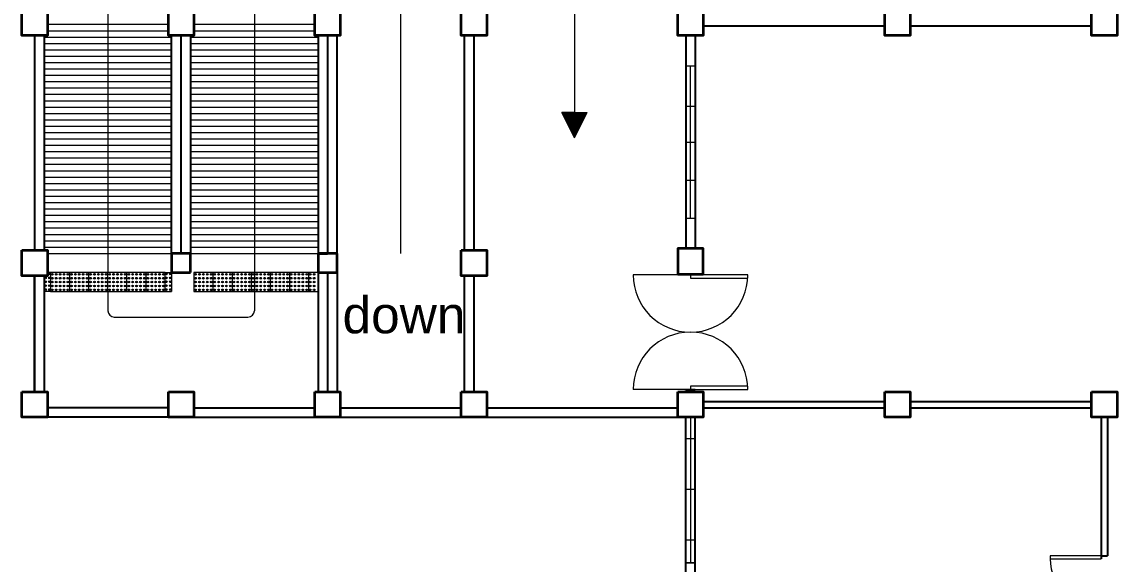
# Model space of a CAD drawing. Header units: millimetres. Extents: x -116 to 421, y 1 to 342.
# Drawn here: x -98.38 to -81.18, y 250.85 to 259.37 of the extents above; entities that cross this region are included whole.
import ezdxf

# ---------------------------------------------------------------- set-up
doc = ezdxf.new("R2010")
doc.units = ezdxf.units.MM
doc.header["$MEASUREMENT"] = 0
doc.styles.add('SWISSLT175', font='swissl.ttf', dxfattribs={"height": 0.175})

msp = doc.modelspace()

# ---------------------------------------------------------------- linework, layer by layer
at = {"color": 8, "lineweight": 9}
for p, q in [((-97.028, 268.634), (-97.028, 255.434)), ((-92.428, 255.734), (-92.428, 268.634)), ((-94.728, 265.819), (-94.728, 254.834)), ((-89.699, 265.266), (-89.699, 257.948)), ((-97.978, 259.334), (-96.078, 259.334)), ((-97.978, 259.234), (-96.078, 259.234)), ((-95.678, 259.334), (-93.778, 259.334)), ((-95.678, 259.234), (-93.778, 259.234)), ((-98.028, 259.134), (-96.028, 259.134)), ((-98.028, 259.034), (-96.028, 259.034)), ((-95.728, 259.134), (-93.728, 259.134)), ((-95.728, 259.034), (-93.728, 259.034)), ((-98.028, 258.934), (-96.028, 258.934)), ((-95.728, 258.934), (-93.728, 258.934)), ((-98.028, 258.834), (-96.028, 258.834)), ((-98.028, 258.734), (-96.028, 258.734)), ((-95.728, 258.834), (-93.728, 258.834)), ((-95.728, 258.734), (-93.728, 258.734)), ((-98.028, 258.634), (-96.028, 258.634)), ((-98.028, 258.534), (-96.028, 258.534)), ((-95.728, 258.634), (-93.728, 258.634)), ((-95.728, 258.534), (-93.728, 258.534)), ((-87.953, 258.684), (-87.803, 258.684)), ((-87.953, 257.484), (-87.953, 258.684)), ((-87.878, 256.284), (-87.878, 258.684)), ((-87.803, 258.684), (-87.803, 256.284)), ((-98.028, 258.434), (-96.028, 258.434)), ((-95.728, 258.434), (-93.728, 258.434)), ((-98.028, 258.334), (-96.028, 258.334)), ((-98.028, 258.234), (-96.028, 258.234)), ((-95.728, 258.334), (-93.728, 258.334)), ((-95.728, 258.234), (-93.728, 258.234)), ((-98.028, 258.134), (-96.028, 258.134)), ((-98.028, 258.034), (-96.028, 258.034)), ((-95.728, 258.134), (-93.728, 258.134)), ((-95.728, 258.034), (-93.728, 258.034)), ((-87.953, 258.047), (-87.803, 258.047)), ((-98.028, 257.934), (-96.028, 257.934)), ((-98.028, 257.834), (-96.028, 257.834)), ((-95.728, 257.934), (-93.728, 257.934)), ((-95.728, 257.834), (-93.728, 257.834)), ((-89.699, 257.948), (-89.899, 257.948)), ((-89.699, 257.548), (-89.899, 257.948)), ((-89.699, 257.938), (-89.894, 257.938)), ((-89.699, 257.928), (-89.889, 257.928)), ((-89.699, 257.918), (-89.884, 257.918)), ((-89.699, 257.908), (-89.879, 257.908)), ((-89.699, 257.898), (-89.874, 257.898)), ((-89.699, 257.888), (-89.869, 257.888)), ((-89.699, 257.878), (-89.864, 257.878)), ((-89.699, 257.868), (-89.859, 257.868)), ((-89.699, 257.858), (-89.854, 257.858)), ((-89.699, 257.858), (-89.854, 257.858)), ((-89.699, 257.848), (-89.849, 257.848)), ((-89.699, 257.838), (-89.844, 257.838)), ((-89.699, 257.828), (-89.839, 257.828)), ((-89.699, 257.948), (-89.499, 257.948)), ((-89.699, 257.548), (-89.499, 257.948)), ((-89.699, 257.938), (-89.504, 257.938)), ((-89.699, 257.928), (-89.509, 257.928)), ((-89.514, 257.918), (-89.699, 257.918)), ((-89.519, 257.908), (-89.699, 257.908)), ((-89.524, 257.898), (-89.699, 257.898)), ((-89.529, 257.888), (-89.699, 257.888)), ((-89.534, 257.878), (-89.699, 257.878)), ((-89.539, 257.868), (-89.699, 257.868)), ((-89.544, 257.858), (-89.699, 257.858)), ((-89.544, 257.858), (-89.699, 257.858)), ((-89.549, 257.848), (-89.699, 257.848)), ((-89.554, 257.838), (-89.699, 257.838)), ((-89.559, 257.828), (-89.699, 257.828)), ((-98.028, 257.734), (-96.028, 257.734)), ((-95.728, 257.734), (-93.728, 257.734)), ((-89.699, 257.818), (-89.834, 257.818)), ((-89.699, 257.808), (-89.829, 257.808)), ((-89.699, 257.798), (-89.824, 257.798)), ((-89.699, 257.788), (-89.819, 257.788)), ((-89.699, 257.778), (-89.814, 257.778)), ((-89.699, 257.768), (-89.809, 257.768)), ((-89.699, 257.758), (-89.804, 257.758)), ((-89.699, 257.748), (-89.799, 257.748)), ((-89.699, 257.738), (-89.794, 257.738)), ((-89.699, 257.728), (-89.789, 257.728)), ((-89.699, 257.718), (-89.784, 257.718)), ((-89.699, 257.708), (-89.779, 257.708)), ((-89.699, 257.698), (-89.774, 257.698)), ((-89.699, 257.688), (-89.769, 257.688)), ((-89.699, 257.678), (-89.764, 257.678)), ((-89.699, 257.668), (-89.759, 257.668)), ((-89.699, 257.658), (-89.754, 257.658)), ((-89.564, 257.818), (-89.699, 257.818)), ((-89.569, 257.808), (-89.699, 257.808)), ((-89.574, 257.798), (-89.699, 257.798)), ((-89.579, 257.788), (-89.699, 257.788)), ((-89.584, 257.778), (-89.699, 257.778)), ((-89.589, 257.768), (-89.699, 257.768)), ((-89.594, 257.758), (-89.699, 257.758)), ((-89.599, 257.748), (-89.699, 257.748)), ((-89.604, 257.738), (-89.699, 257.738)), ((-89.609, 257.728), (-89.699, 257.728)), ((-89.614, 257.718), (-89.699, 257.718)), ((-89.619, 257.708), (-89.699, 257.708)), ((-89.624, 257.698), (-89.699, 257.698)), ((-89.629, 257.688), (-89.699, 257.688)), ((-89.634, 257.678), (-89.699, 257.678)), ((-89.639, 257.668), (-89.699, 257.668)), ((-89.644, 257.658), (-89.699, 257.658)), ((-98.028, 257.634), (-96.028, 257.634)), ((-98.028, 257.534), (-96.028, 257.534)), ((-95.728, 257.634), (-93.728, 257.634)), ((-95.728, 257.534), (-93.728, 257.534)), ((-89.699, 257.648), (-89.749, 257.648)), ((-89.699, 257.638), (-89.744, 257.638)), ((-89.699, 257.628), (-89.739, 257.628)), ((-89.699, 257.618), (-89.734, 257.618)), ((-89.699, 257.608), (-89.729, 257.608)), ((-89.699, 257.598), (-89.724, 257.598)), ((-89.699, 257.588), (-89.719, 257.588)), ((-89.699, 257.578), (-89.714, 257.578)), ((-89.699, 257.568), (-89.709, 257.568)), ((-89.699, 257.558), (-89.704, 257.558)), ((-89.649, 257.648), (-89.699, 257.648)), ((-89.654, 257.638), (-89.699, 257.638)), ((-89.659, 257.628), (-89.699, 257.628)), ((-89.664, 257.618), (-89.699, 257.618)), ((-89.669, 257.608), (-89.699, 257.608)), ((-89.674, 257.598), (-89.699, 257.598)), ((-89.679, 257.588), (-89.699, 257.588)), ((-89.684, 257.578), (-89.699, 257.578)), ((-89.689, 257.568), (-89.699, 257.568)), ((-89.694, 257.558), (-89.699, 257.558)), ((-87.953, 257.484), (-87.953, 256.284)), ((-87.953, 257.484), (-87.803, 257.484)), ((-98.028, 257.434), (-96.028, 257.434)), ((-98.028, 257.334), (-96.028, 257.334)), ((-95.728, 257.434), (-93.728, 257.434)), ((-95.728, 257.334), (-93.728, 257.334)), ((-98.028, 257.234), (-96.028, 257.234)), ((-95.728, 257.234), (-93.728, 257.234)), ((-98.028, 257.134), (-96.028, 257.134)), ((-98.028, 257.034), (-96.028, 257.034)), ((-95.728, 257.134), (-93.728, 257.134)), ((-95.728, 257.034), (-93.728, 257.034)), ((-98.028, 256.934), (-96.028, 256.934)), ((-98.028, 256.834), (-96.028, 256.834)), ((-95.728, 256.934), (-93.728, 256.934)), ((-95.728, 256.834), (-93.728, 256.834)), ((-87.953, 256.884), (-87.803, 256.884)), ((-98.028, 256.734), (-96.028, 256.734)), ((-98.028, 256.634), (-96.028, 256.634)), ((-95.728, 256.734), (-93.728, 256.734)), ((-95.728, 256.634), (-93.728, 256.634)), ((-98.028, 256.534), (-96.028, 256.534)), ((-95.728, 256.534), (-93.728, 256.534)), ((-98.028, 256.434), (-96.028, 256.434)), ((-98.028, 256.334), (-96.028, 256.334)), ((-95.728, 256.434), (-93.728, 256.434)), ((-95.728, 256.334), (-93.728, 256.334)), ((-87.803, 256.284), (-87.953, 256.284)), ((-98.028, 256.234), (-96.028, 256.234)), ((-98.028, 256.134), (-96.028, 256.134)), ((-95.728, 256.234), (-93.728, 256.234)), ((-95.728, 256.134), (-93.728, 256.134)), ((-98.028, 256.034), (-96.028, 256.034)), ((-95.728, 256.034), (-93.728, 256.034)), ((-98.028, 255.934), (-96.028, 255.934)), ((-98.028, 255.834), (-96.028, 255.834)), ((-95.728, 255.934), (-93.728, 255.934)), ((-95.728, 255.834), (-93.728, 255.834)), ((-97.978, 255.734), (-96.028, 255.734)), ((-95.728, 255.734), (-93.728, 255.734)), ((-97.928, 255.434), (-97.978, 255.434)), ((-97.628, 255.434), (-97.928, 255.434)), ((-97.928, 255.434), (-97.928, 255.134)), ((-97.628, 255.134), (-97.628, 255.434)), ((-97.328, 255.434), (-97.628, 255.434)), ((-97.328, 255.134), (-97.328, 255.434)), ((-97.028, 255.434), (-97.328, 255.434)), ((-97.028, 255.134), (-97.028, 255.434)), ((-96.728, 255.434), (-97.028, 255.434)), ((-96.728, 255.134), (-96.728, 255.434)), ((-96.428, 255.434), (-96.728, 255.434)), ((-96.428, 255.134), (-96.428, 255.434)), ((-96.128, 255.434), (-96.428, 255.434)), ((-96.128, 255.134), (-96.128, 255.434)), ((-96.128, 255.434), (-96.028, 255.434)), ((-96.028, 255.434), (-96.028, 255.134)), ((-95.378, 255.434), (-95.678, 255.434)), ((-95.678, 255.434), (-95.678, 255.134)), ((-95.078, 255.434), (-95.378, 255.434)), ((-95.378, 255.434), (-95.378, 255.134)), ((-94.778, 255.434), (-95.078, 255.434)), ((-95.078, 255.434), (-95.078, 255.134)), ((-94.478, 255.434), (-94.778, 255.434)), ((-94.778, 255.434), (-94.778, 255.134)), ((-94.178, 255.434), (-94.478, 255.434)), ((-94.478, 255.434), (-94.478, 255.134)), ((-93.878, 255.434), (-94.178, 255.434)), ((-94.178, 255.434), (-94.178, 255.134)), ((-93.578, 255.434), (-93.878, 255.434)), ((-93.878, 255.434), (-93.878, 255.134)), ((-97.928, 255.134), (-98.028, 255.134)), ((-97.928, 255.134), (-97.628, 255.134)), ((-97.628, 255.134), (-97.328, 255.134)), ((-97.328, 255.134), (-97.028, 255.134)), ((-97.028, 255.134), (-96.728, 255.134)), ((-97.028, 255.134), (-97.028, 254.834)), ((-96.728, 255.134), (-96.428, 255.134)), ((-96.428, 255.134), (-96.128, 255.134)), ((-96.128, 255.134), (-96.028, 255.134)), ((-95.678, 255.134), (-95.378, 255.134)), ((-95.378, 255.134), (-95.078, 255.134)), ((-95.078, 255.134), (-94.778, 255.134)), ((-94.778, 255.134), (-94.478, 255.134)), ((-94.478, 255.134), (-94.178, 255.134)), ((-94.178, 255.134), (-93.878, 255.134)), ((-93.878, 255.134), (-93.728, 255.134)), ((-96.928, 254.734), (-94.828, 254.734)), ((-87.953, 250.872), (-87.953, 253.159)), ((-87.878, 253.159), (-87.878, 250.872)), ((-87.953, 252.028), (-87.953, 252.828)), ((-87.953, 252.828), (-87.803, 252.828)), ((-87.803, 252.828), (-87.803, 251.228)), ((-87.953, 252.028), (-87.803, 252.028)), ((-87.803, 251.228), (-87.953, 251.228)), ((-87.953, 250.872), (-87.803, 250.872))]:
    msp.add_line(p, q, dxfattribs=at)
at = {"color": 8, "lineweight": 25}
for p, q in [((-87.678, 259.309), (-84.828, 259.309)), ((-84.428, 259.309), (-81.578, 259.309)), ((-98.178, 259.159), (-98.178, 255.784)), ((-98.028, 259.159), (-98.028, 255.784)), ((-96.028, 255.734), (-96.028, 259.159)), ((-95.878, 255.734), (-95.878, 259.159)), ((-95.728, 259.159), (-95.728, 255.734)), ((-93.728, 259.159), (-93.728, 255.734)), ((-93.578, 259.159), (-93.578, 255.734)), ((-93.428, 255.734), (-93.428, 259.159)), ((-91.428, 255.784), (-91.428, 259.159)), ((-91.278, 255.784), (-91.278, 259.159)), ((-87.953, 259.159), (-87.953, 255.809)), ((-87.803, 259.159), (-87.803, 255.809)), ((-93.728, 255.734), (-93.728, 253.559)), ((-93.428, 255.734), (-93.428, 253.559)), ((-93.578, 255.434), (-93.578, 253.559)), ((-98.178, 253.559), (-98.178, 255.384)), ((-98.178, 255.384), (-98.178, 253.559)), ((-98.028, 255.384), (-98.028, 253.559)), ((-91.428, 253.559), (-91.428, 255.384)), ((-91.278, 253.559), (-91.278, 255.384)), ((-87.953, 255.409), (-87.953, 255.397)), ((-87.803, 255.397), (-87.953, 255.397)), ((-87.803, 255.409), (-87.803, 255.397)), ((-87.953, 253.597), (-87.803, 253.597)), ((-87.953, 253.584), (-87.953, 253.597)), ((-87.803, 253.584), (-87.803, 253.597)), ((-87.678, 253.409), (-84.828, 253.409)), ((-84.428, 253.409), (-81.578, 253.409)), ((-96.078, 253.309), (-97.978, 253.309)), ((-95.678, 253.309), (-93.778, 253.309)), ((-93.378, 253.309), (-91.478, 253.309)), ((-91.078, 253.309), (-88.078, 253.309)), ((-87.678, 253.309), (-84.828, 253.309)), ((-84.428, 253.309), (-81.578, 253.309)), ((-96.078, 253.159), (-97.978, 253.159)), ((-95.678, 253.159), (-91.478, 253.159)), ((-91.078, 253.159), (-88.078, 253.159)), ((-87.953, 247.559), (-87.953, 253.159)), ((-87.803, 247.559), (-87.803, 253.159)), ((-81.428, 253.159), (-81.428, 250.934)), ((-81.328, 253.159), (-81.328, 250.984)), ((-81.428, 250.984), (-81.328, 250.984))]:
    msp.add_line(p, q, dxfattribs=at)
at = {"color": 8, "lineweight": 35}
for p, q in [((-96.028, 255.734), (-96.028, 255.434)), ((-95.728, 255.734), (-96.028, 255.734)), ((-96.028, 255.734), (-96.028, 255.434)), ((-95.728, 255.434), (-95.728, 255.734)), ((-95.728, 255.434), (-95.728, 255.734)), ((-93.728, 255.734), (-93.578, 255.734)), ((-93.728, 255.734), (-93.728, 255.434)), ((-93.428, 255.734), (-93.728, 255.734)), ((-93.728, 255.734), (-93.728, 255.434)), ((-93.428, 255.434), (-93.428, 255.734)), ((-93.428, 255.434), (-93.428, 255.734)), ((-96.028, 255.434), (-95.728, 255.434)), ((-93.728, 255.434), (-93.428, 255.434)), ((-93.728, 255.434), (-93.428, 255.434))]:
    msp.add_line(p, q, dxfattribs=at)
at = {"color": 8, "lineweight": 13}
for p, q in [((-87.878, 255.397), (-88.778, 255.397)), ((-86.978, 255.397), (-87.878, 255.397)), ((-87.878, 255.397), (-87.878, 255.347)), ((-87.878, 255.347), (-86.978, 255.347)), ((-86.978, 255.347), (-86.978, 255.397)), ((-87.878, 253.597), (-88.778, 253.597)), ((-86.978, 253.647), (-87.878, 253.647)), ((-87.878, 253.647), (-87.878, 253.597)), ((-87.878, 253.597), (-86.978, 253.597)), ((-86.978, 253.597), (-86.978, 253.647))]:
    msp.add_line(p, q, dxfattribs=at)
at = {"color": 8, "lineweight": 35}
for points in [[(-98.378, 259.559), (-97.978, 259.559), (-97.978, 259.159), (-98.378, 259.159)], [(-96.078, 259.559), (-95.678, 259.559), (-95.678, 259.159), (-96.078, 259.159)], [(-93.778, 259.559), (-93.378, 259.559), (-93.378, 259.159), (-93.778, 259.159)], [(-91.478, 259.559), (-91.078, 259.559), (-91.078, 259.159), (-91.478, 259.159)], [(-88.078, 259.559), (-87.678, 259.559), (-87.678, 259.159), (-88.078, 259.159)], [(-84.828, 259.559), (-84.428, 259.559), (-84.428, 259.159), (-84.828, 259.159)], [(-81.578, 259.559), (-81.178, 259.559), (-81.178, 259.159), (-81.578, 259.159)], [(-98.378, 255.784), (-97.978, 255.784), (-97.978, 255.384), (-98.378, 255.384)], [(-91.478, 255.784), (-91.078, 255.784), (-91.078, 255.384), (-91.478, 255.384)], [(-88.078, 255.409), (-87.678, 255.409), (-87.678, 255.809), (-88.078, 255.809)], [(-98.378, 253.559), (-97.978, 253.559), (-97.978, 253.159), (-98.378, 253.159)], [(-96.078, 253.559), (-95.678, 253.559), (-95.678, 253.159), (-96.078, 253.159)], [(-93.778, 253.559), (-93.378, 253.559), (-93.378, 253.159), (-93.778, 253.159)], [(-91.478, 253.559), (-91.078, 253.559), (-91.078, 253.159), (-91.478, 253.159)], [(-88.078, 253.559), (-87.678, 253.559), (-87.678, 253.159), (-88.078, 253.159)], [(-84.828, 253.559), (-84.428, 253.559), (-84.428, 253.159), (-84.828, 253.159)], [(-81.578, 253.559), (-81.178, 253.559), (-81.178, 253.159), (-81.578, 253.159)]]:
    msp.add_lwpolyline(points, close=True, dxfattribs=at)
at = {"color": 8, "lineweight": 9}
for points in [[(-87.953, 256.284), (-87.953, 258.684), (-87.803, 258.684), (-87.803, 256.284)], [(-87.953, 258.684), (-87.803, 258.684), (-87.803, 256.284), (-87.953, 256.284)], [(-87.953, 253.159), (-87.803, 253.159), (-87.803, 250.872), (-87.953, 250.872)]]:
    msp.add_lwpolyline(points, close=True, dxfattribs=at)
at = {"color": 8, "lineweight": 13, "ltscale": 0.03}
msp.add_lwpolyline([(-81.428, 250.934), (-81.428, 250.984), (-82.228, 250.984), (-82.228, 250.934)], close=True, dxfattribs=at)
at = {"color": 8, "lineweight": 9}
for centre, radius in [((-97.948, 255.411), 0.013), ((-97.948, 255.411), 0.009), ((-96.109, 255.411), 0.013), ((-96.109, 255.411), 0.009), ((-96.048, 255.411), 0.013), ((-96.048, 255.411), 0.009), ((-98.009, 255.35), 0.013), ((-98.009, 255.289), 0.013), ((-98.009, 255.35), 0.009), ((-98.009, 255.289), 0.009), ((-97.948, 255.35), 0.013), ((-97.948, 255.289), 0.013), ((-97.948, 255.35), 0.009), ((-97.948, 255.289), 0.009), ((-97.9, 255.406), 0.013), ((-97.9, 255.345), 0.013), ((-97.9, 255.284), 0.013), ((-97.9, 255.406), 0.009), ((-97.9, 255.345), 0.009), ((-97.9, 255.284), 0.009), ((-97.839, 255.406), 0.013), ((-97.839, 255.345), 0.013), ((-97.839, 255.284), 0.013), ((-97.839, 255.406), 0.009), ((-97.839, 255.345), 0.009), ((-97.839, 255.284), 0.009), ((-97.778, 255.406), 0.013), ((-97.778, 255.345), 0.013), ((-97.778, 255.284), 0.013), ((-97.778, 255.406), 0.009), ((-97.778, 255.345), 0.009), ((-97.778, 255.284), 0.009), ((-97.717, 255.406), 0.013), ((-97.717, 255.345), 0.013), ((-97.717, 255.284), 0.013), ((-97.717, 255.406), 0.009), ((-97.717, 255.345), 0.009), ((-97.717, 255.284), 0.009), ((-97.656, 255.406), 0.013), ((-97.656, 255.345), 0.013), ((-97.656, 255.284), 0.013), ((-97.656, 255.406), 0.009), ((-97.656, 255.345), 0.009), ((-97.656, 255.284), 0.009), ((-97.6, 255.406), 0.013), ((-97.6, 255.345), 0.013), ((-97.6, 255.284), 0.013), ((-97.6, 255.406), 0.009), ((-97.6, 255.345), 0.009), ((-97.6, 255.284), 0.009), ((-97.539, 255.406), 0.013), ((-97.539, 255.345), 0.013), ((-97.539, 255.284), 0.013), ((-97.539, 255.406), 0.009), ((-97.539, 255.345), 0.009), ((-97.539, 255.284), 0.009), ((-97.478, 255.406), 0.013), ((-97.478, 255.345), 0.013), ((-97.478, 255.284), 0.013), ((-97.478, 255.406), 0.009), ((-97.478, 255.345), 0.009), ((-97.478, 255.284), 0.009), ((-97.417, 255.406), 0.013), ((-97.417, 255.345), 0.013), ((-97.417, 255.284), 0.013), ((-97.417, 255.406), 0.009), ((-97.417, 255.345), 0.009), ((-97.417, 255.284), 0.009), ((-97.356, 255.406), 0.013), ((-97.356, 255.345), 0.013), ((-97.356, 255.284), 0.013), ((-97.356, 255.406), 0.009), ((-97.356, 255.345), 0.009), ((-97.356, 255.284), 0.009), ((-97.3, 255.406), 0.013), ((-97.3, 255.345), 0.013), ((-97.3, 255.284), 0.013), ((-97.3, 255.406), 0.009), ((-97.3, 255.345), 0.009), ((-97.3, 255.284), 0.009), ((-97.239, 255.406), 0.013), ((-97.239, 255.345), 0.013), ((-97.239, 255.284), 0.013), ((-97.239, 255.406), 0.009), ((-97.239, 255.345), 0.009), ((-97.239, 255.284), 0.009), ((-97.178, 255.406), 0.013), ((-97.178, 255.345), 0.013), ((-97.178, 255.284), 0.013), ((-97.178, 255.406), 0.009), ((-97.178, 255.345), 0.009), ((-97.178, 255.284), 0.009), ((-97.117, 255.406), 0.013), ((-97.117, 255.345), 0.013), ((-97.117, 255.284), 0.013), ((-97.117, 255.406), 0.009), ((-97.117, 255.345), 0.009), ((-97.117, 255.284), 0.009), ((-97.056, 255.406), 0.013), ((-97.056, 255.345), 0.013), ((-97.056, 255.284), 0.013), ((-97.056, 255.406), 0.009), ((-97.056, 255.345), 0.009), ((-97.056, 255.284), 0.009), ((-97, 255.406), 0.013), ((-97, 255.345), 0.013), ((-97, 255.284), 0.013), ((-97, 255.406), 0.009), ((-97, 255.345), 0.009), ((-97, 255.284), 0.009), ((-96.939, 255.406), 0.013), ((-96.939, 255.345), 0.013), ((-96.939, 255.284), 0.013), ((-96.939, 255.406), 0.009), ((-96.939, 255.345), 0.009), ((-96.939, 255.284), 0.009), ((-96.878, 255.406), 0.013), ((-96.878, 255.345), 0.013), ((-96.878, 255.284), 0.013), ((-96.878, 255.406), 0.009), ((-96.878, 255.345), 0.009), ((-96.878, 255.284), 0.009), ((-96.817, 255.406), 0.013), ((-96.817, 255.345), 0.013), ((-96.817, 255.284), 0.013), ((-96.817, 255.406), 0.009), ((-96.817, 255.345), 0.009), ((-96.817, 255.284), 0.009), ((-96.756, 255.406), 0.013), ((-96.756, 255.345), 0.013), ((-96.756, 255.284), 0.013), ((-96.756, 255.406), 0.009), ((-96.756, 255.345), 0.009), ((-96.756, 255.284), 0.009), ((-96.7, 255.406), 0.013), ((-96.7, 255.345), 0.013), ((-96.7, 255.284), 0.013), ((-96.7, 255.406), 0.009), ((-96.7, 255.345), 0.009), ((-96.7, 255.284), 0.009), ((-96.639, 255.406), 0.013), ((-96.639, 255.345), 0.013), ((-96.639, 255.284), 0.013), ((-96.639, 255.406), 0.009), ((-96.639, 255.345), 0.009), ((-96.639, 255.284), 0.009), ((-96.578, 255.406), 0.013), ((-96.578, 255.345), 0.013), ((-96.578, 255.284), 0.013), ((-96.578, 255.406), 0.009), ((-96.578, 255.345), 0.009), ((-96.578, 255.284), 0.009), ((-96.517, 255.406), 0.013), ((-96.517, 255.345), 0.013), ((-96.517, 255.284), 0.013), ((-96.517, 255.406), 0.009), ((-96.517, 255.345), 0.009), ((-96.517, 255.284), 0.009), ((-96.456, 255.406), 0.013), ((-96.456, 255.345), 0.013), ((-96.456, 255.284), 0.013), ((-96.456, 255.406), 0.009), ((-96.456, 255.345), 0.009), ((-96.456, 255.284), 0.009), ((-96.4, 255.406), 0.013), ((-96.4, 255.345), 0.013), ((-96.4, 255.284), 0.013), ((-96.4, 255.406), 0.009), ((-96.4, 255.345), 0.009), ((-96.4, 255.284), 0.009), ((-96.339, 255.406), 0.013), ((-96.339, 255.345), 0.013), ((-96.339, 255.284), 0.013), ((-96.339, 255.406), 0.009), ((-96.339, 255.345), 0.009), ((-96.339, 255.284), 0.009), ((-96.278, 255.406), 0.013), ((-96.278, 255.345), 0.013), ((-96.278, 255.284), 0.013), ((-96.278, 255.406), 0.009), ((-96.278, 255.345), 0.009), ((-96.278, 255.284), 0.009), ((-96.217, 255.406), 0.013), ((-96.217, 255.345), 0.013), ((-96.217, 255.284), 0.013), ((-96.217, 255.406), 0.009), ((-96.217, 255.345), 0.009), ((-96.217, 255.284), 0.009), ((-96.156, 255.406), 0.013), ((-96.156, 255.345), 0.013), ((-96.156, 255.284), 0.013), ((-96.156, 255.406), 0.009), ((-96.156, 255.345), 0.009), ((-96.156, 255.284), 0.009), ((-96.109, 255.35), 0.013), ((-96.109, 255.289), 0.013), ((-96.109, 255.35), 0.009), ((-96.109, 255.289), 0.009), ((-96.048, 255.35), 0.013), ((-96.048, 255.289), 0.013), ((-96.048, 255.35), 0.009), ((-96.048, 255.289), 0.009), ((-95.65, 255.406), 0.013), ((-95.65, 255.345), 0.013), ((-95.65, 255.284), 0.013), ((-95.65, 255.406), 0.009), ((-95.65, 255.345), 0.009), ((-95.65, 255.284), 0.009), ((-95.589, 255.406), 0.013), ((-95.589, 255.345), 0.013), ((-95.589, 255.284), 0.013), ((-95.589, 255.406), 0.009), ((-95.589, 255.345), 0.009), ((-95.589, 255.284), 0.009), ((-95.528, 255.406), 0.013), ((-95.528, 255.345), 0.013), ((-95.528, 255.284), 0.013), ((-95.528, 255.406), 0.009), ((-95.528, 255.345), 0.009), ((-95.528, 255.284), 0.009), ((-95.467, 255.406), 0.013), ((-95.467, 255.345), 0.013), ((-95.467, 255.284), 0.013), ((-95.467, 255.406), 0.009), ((-95.467, 255.345), 0.009), ((-95.467, 255.284), 0.009), ((-95.406, 255.406), 0.013), ((-95.406, 255.345), 0.013), ((-95.406, 255.284), 0.013), ((-95.406, 255.406), 0.009), ((-95.406, 255.345), 0.009), ((-95.406, 255.284), 0.009), ((-95.35, 255.406), 0.013), ((-95.35, 255.345), 0.013), ((-95.35, 255.284), 0.013), ((-95.35, 255.406), 0.009), ((-95.35, 255.345), 0.009), ((-95.35, 255.284), 0.009), ((-95.289, 255.406), 0.013), ((-95.289, 255.345), 0.013), ((-95.289, 255.284), 0.013), ((-95.289, 255.406), 0.009), ((-95.289, 255.345), 0.009), ((-95.289, 255.284), 0.009), ((-95.228, 255.406), 0.013), ((-95.228, 255.345), 0.013), ((-95.228, 255.284), 0.013), ((-95.228, 255.406), 0.009), ((-95.228, 255.345), 0.009), ((-95.228, 255.284), 0.009), ((-95.167, 255.406), 0.013), ((-95.167, 255.345), 0.013), ((-95.167, 255.284), 0.013), ((-95.167, 255.406), 0.009), ((-95.167, 255.345), 0.009), ((-95.167, 255.284), 0.009), ((-95.106, 255.406), 0.013), ((-95.106, 255.345), 0.013), ((-95.106, 255.284), 0.013), ((-95.106, 255.406), 0.009), ((-95.106, 255.345), 0.009), ((-95.106, 255.284), 0.009), ((-95.05, 255.406), 0.013), ((-95.05, 255.345), 0.013), ((-95.05, 255.284), 0.013), ((-95.05, 255.406), 0.009), ((-95.05, 255.345), 0.009), ((-95.05, 255.284), 0.009), ((-94.989, 255.406), 0.013), ((-94.989, 255.345), 0.013), ((-94.989, 255.284), 0.013), ((-94.989, 255.406), 0.009), ((-94.989, 255.345), 0.009), ((-94.989, 255.284), 0.009), ((-94.928, 255.406), 0.013), ((-94.928, 255.345), 0.013), ((-94.928, 255.284), 0.013), ((-94.928, 255.406), 0.009), ((-94.928, 255.345), 0.009), ((-94.928, 255.284), 0.009), ((-94.867, 255.406), 0.013), ((-94.867, 255.345), 0.013), ((-94.867, 255.284), 0.013), ((-94.867, 255.406), 0.009), ((-94.867, 255.345), 0.009), ((-94.867, 255.284), 0.009), ((-94.806, 255.406), 0.013), ((-94.806, 255.345), 0.013), ((-94.806, 255.284), 0.013), ((-94.806, 255.406), 0.009), ((-94.806, 255.345), 0.009), ((-94.806, 255.284), 0.009), ((-94.75, 255.406), 0.013), ((-94.75, 255.345), 0.013), ((-94.75, 255.284), 0.013), ((-94.75, 255.406), 0.009), ((-94.75, 255.345), 0.009), ((-94.75, 255.284), 0.009), ((-94.689, 255.406), 0.013), ((-94.689, 255.345), 0.013), ((-94.689, 255.284), 0.013), ((-94.689, 255.406), 0.009), ((-94.689, 255.345), 0.009), ((-94.689, 255.284), 0.009), ((-94.628, 255.406), 0.013), ((-94.628, 255.345), 0.013), ((-94.628, 255.284), 0.013), ((-94.628, 255.406), 0.009), ((-94.628, 255.345), 0.009), ((-94.628, 255.284), 0.009), ((-94.567, 255.406), 0.013), ((-94.567, 255.345), 0.013), ((-94.567, 255.284), 0.013), ((-94.567, 255.406), 0.009), ((-94.567, 255.345), 0.009), ((-94.567, 255.284), 0.009), ((-94.506, 255.406), 0.013), ((-94.506, 255.345), 0.013), ((-94.506, 255.284), 0.013), ((-94.506, 255.406), 0.009), ((-94.506, 255.345), 0.009), ((-94.506, 255.284), 0.009), ((-94.45, 255.406), 0.013), ((-94.45, 255.345), 0.013), ((-94.45, 255.284), 0.013), ((-94.45, 255.406), 0.009), ((-94.45, 255.345), 0.009), ((-94.45, 255.284), 0.009), ((-94.389, 255.406), 0.013), ((-94.389, 255.345), 0.013), ((-94.389, 255.284), 0.013), ((-94.389, 255.406), 0.009), ((-94.389, 255.345), 0.009), ((-94.389, 255.284), 0.009), ((-94.328, 255.406), 0.013), ((-94.328, 255.345), 0.013), ((-94.328, 255.284), 0.013), ((-94.328, 255.406), 0.009), ((-94.328, 255.345), 0.009), ((-94.328, 255.284), 0.009), ((-94.267, 255.406), 0.013), ((-94.267, 255.345), 0.013), ((-94.267, 255.284), 0.013), ((-94.267, 255.406), 0.009), ((-94.267, 255.345), 0.009), ((-94.267, 255.284), 0.009), ((-94.206, 255.406), 0.013), ((-94.206, 255.345), 0.013), ((-94.206, 255.284), 0.013), ((-94.206, 255.406), 0.009), ((-94.206, 255.345), 0.009), ((-94.206, 255.284), 0.009), ((-94.15, 255.406), 0.013), ((-94.15, 255.345), 0.013), ((-94.15, 255.284), 0.013), ((-94.15, 255.406), 0.009), ((-94.15, 255.345), 0.009), ((-94.15, 255.284), 0.009), ((-94.089, 255.406), 0.013), ((-94.089, 255.345), 0.013), ((-94.089, 255.284), 0.013), ((-94.089, 255.406), 0.009), ((-94.089, 255.345), 0.009), ((-94.089, 255.284), 0.009), ((-94.028, 255.406), 0.013), ((-94.028, 255.345), 0.013), ((-94.028, 255.284), 0.013), ((-94.028, 255.406), 0.009), ((-94.028, 255.345), 0.009), ((-94.028, 255.284), 0.009), ((-93.967, 255.406), 0.013), ((-93.967, 255.345), 0.013), ((-93.967, 255.284), 0.013), ((-93.967, 255.406), 0.009), ((-93.967, 255.345), 0.009), ((-93.967, 255.284), 0.009), ((-93.906, 255.406), 0.013), ((-93.906, 255.345), 0.013), ((-93.906, 255.284), 0.013), ((-93.906, 255.406), 0.009), ((-93.906, 255.345), 0.009), ((-93.906, 255.284), 0.009), ((-93.85, 255.406), 0.013), ((-93.85, 255.345), 0.013), ((-93.85, 255.284), 0.013), ((-93.85, 255.406), 0.009), ((-93.85, 255.345), 0.009), ((-93.85, 255.284), 0.009), ((-93.789, 255.406), 0.013), ((-93.789, 255.345), 0.013), ((-93.789, 255.284), 0.013), ((-93.789, 255.406), 0.009), ((-93.789, 255.345), 0.009), ((-93.789, 255.284), 0.009), ((-98.009, 255.228), 0.013), ((-98.009, 255.167), 0.013), ((-98.009, 255.228), 0.009), ((-98.009, 255.167), 0.009), ((-97.948, 255.228), 0.013), ((-97.948, 255.167), 0.013), ((-97.948, 255.228), 0.009), ((-97.948, 255.167), 0.009), ((-97.9, 255.223), 0.013), ((-97.9, 255.162), 0.013), ((-97.9, 255.223), 0.009), ((-97.9, 255.162), 0.009), ((-97.839, 255.223), 0.013), ((-97.839, 255.162), 0.013), ((-97.839, 255.223), 0.009), ((-97.839, 255.162), 0.009), ((-97.778, 255.223), 0.013), ((-97.778, 255.162), 0.013), ((-97.778, 255.223), 0.009), ((-97.778, 255.162), 0.009), ((-97.717, 255.223), 0.013), ((-97.717, 255.162), 0.013), ((-97.717, 255.223), 0.009), ((-97.717, 255.162), 0.009), ((-97.656, 255.223), 0.013), ((-97.656, 255.162), 0.013), ((-97.656, 255.223), 0.009), ((-97.656, 255.162), 0.009), ((-97.6, 255.223), 0.013), ((-97.6, 255.162), 0.013), ((-97.6, 255.223), 0.009), ((-97.6, 255.162), 0.009), ((-97.539, 255.223), 0.013), ((-97.539, 255.162), 0.013), ((-97.539, 255.223), 0.009), ((-97.539, 255.162), 0.009), ((-97.478, 255.223), 0.013), ((-97.478, 255.162), 0.013), ((-97.478, 255.223), 0.009), ((-97.478, 255.162), 0.009), ((-97.417, 255.223), 0.013), ((-97.417, 255.162), 0.013), ((-97.417, 255.223), 0.009), ((-97.417, 255.162), 0.009), ((-97.356, 255.223), 0.013), ((-97.356, 255.162), 0.013), ((-97.356, 255.223), 0.009), ((-97.356, 255.162), 0.009), ((-97.3, 255.223), 0.013), ((-97.3, 255.162), 0.013), ((-97.3, 255.223), 0.009), ((-97.3, 255.162), 0.009), ((-97.239, 255.223), 0.013), ((-97.239, 255.162), 0.013), ((-97.239, 255.223), 0.009), ((-97.239, 255.162), 0.009), ((-97.178, 255.223), 0.013), ((-97.178, 255.162), 0.013), ((-97.178, 255.223), 0.009), ((-97.178, 255.162), 0.009), ((-97.117, 255.223), 0.013), ((-97.117, 255.162), 0.013), ((-97.117, 255.223), 0.009), ((-97.117, 255.162), 0.009), ((-97.056, 255.223), 0.013), ((-97.056, 255.162), 0.013), ((-97.056, 255.223), 0.009), ((-97.056, 255.162), 0.009), ((-97, 255.223), 0.013), ((-97, 255.162), 0.013), ((-97, 255.223), 0.009), ((-97, 255.162), 0.009), ((-96.939, 255.223), 0.013), ((-96.939, 255.162), 0.013), ((-96.939, 255.223), 0.009), ((-96.939, 255.162), 0.009), ((-96.878, 255.223), 0.013), ((-96.878, 255.162), 0.013), ((-96.878, 255.223), 0.009), ((-96.878, 255.162), 0.009), ((-96.817, 255.223), 0.013), ((-96.817, 255.162), 0.013), ((-96.817, 255.223), 0.009), ((-96.817, 255.162), 0.009), ((-96.756, 255.223), 0.013), ((-96.756, 255.162), 0.013), ((-96.756, 255.223), 0.009), ((-96.756, 255.162), 0.009), ((-96.7, 255.223), 0.013), ((-96.7, 255.162), 0.013), ((-96.7, 255.223), 0.009), ((-96.7, 255.162), 0.009), ((-96.639, 255.223), 0.013), ((-96.639, 255.162), 0.013), ((-96.639, 255.223), 0.009), ((-96.639, 255.162), 0.009), ((-96.578, 255.223), 0.013), ((-96.578, 255.162), 0.013), ((-96.578, 255.223), 0.009), ((-96.578, 255.162), 0.009), ((-96.517, 255.223), 0.013), ((-96.517, 255.162), 0.013), ((-96.517, 255.223), 0.009), ((-96.517, 255.162), 0.009), ((-96.456, 255.223), 0.013), ((-96.456, 255.162), 0.013), ((-96.456, 255.223), 0.009), ((-96.456, 255.162), 0.009), ((-96.4, 255.223), 0.013), ((-96.4, 255.162), 0.013), ((-96.4, 255.223), 0.009), ((-96.4, 255.162), 0.009), ((-96.339, 255.223), 0.013), ((-96.339, 255.162), 0.013), ((-96.339, 255.223), 0.009), ((-96.339, 255.162), 0.009), ((-96.278, 255.223), 0.013), ((-96.278, 255.162), 0.013), ((-96.278, 255.223), 0.009), ((-96.278, 255.162), 0.009), ((-96.217, 255.223), 0.013), ((-96.217, 255.162), 0.013), ((-96.217, 255.223), 0.009), ((-96.217, 255.162), 0.009), ((-96.156, 255.223), 0.013), ((-96.156, 255.162), 0.013), ((-96.156, 255.223), 0.009), ((-96.156, 255.162), 0.009), ((-96.109, 255.228), 0.013), ((-96.109, 255.167), 0.013), ((-96.109, 255.228), 0.009), ((-96.109, 255.167), 0.009), ((-96.048, 255.228), 0.013), ((-96.048, 255.167), 0.013), ((-96.048, 255.228), 0.009), ((-96.048, 255.167), 0.009), ((-95.65, 255.223), 0.013), ((-95.65, 255.162), 0.013), ((-95.65, 255.223), 0.009), ((-95.65, 255.162), 0.009), ((-95.589, 255.223), 0.013), ((-95.589, 255.162), 0.013), ((-95.589, 255.223), 0.009), ((-95.589, 255.162), 0.009), ((-95.528, 255.223), 0.013), ((-95.528, 255.162), 0.013), ((-95.528, 255.223), 0.009), ((-95.528, 255.162), 0.009), ((-95.467, 255.223), 0.013), ((-95.467, 255.162), 0.013), ((-95.467, 255.223), 0.009), ((-95.467, 255.162), 0.009), ((-95.406, 255.223), 0.013), ((-95.406, 255.162), 0.013), ((-95.406, 255.223), 0.009), ((-95.406, 255.162), 0.009), ((-95.35, 255.223), 0.013), ((-95.35, 255.162), 0.013), ((-95.35, 255.223), 0.009), ((-95.35, 255.162), 0.009), ((-95.289, 255.223), 0.013), ((-95.289, 255.162), 0.013), ((-95.289, 255.223), 0.009), ((-95.289, 255.162), 0.009), ((-95.228, 255.223), 0.013), ((-95.228, 255.162), 0.013), ((-95.228, 255.223), 0.009), ((-95.228, 255.162), 0.009), ((-95.167, 255.223), 0.013), ((-95.167, 255.162), 0.013), ((-95.167, 255.223), 0.009), ((-95.167, 255.162), 0.009), ((-95.106, 255.223), 0.013), ((-95.106, 255.162), 0.013), ((-95.106, 255.223), 0.009), ((-95.106, 255.162), 0.009), ((-95.05, 255.223), 0.013), ((-95.05, 255.162), 0.013), ((-95.05, 255.223), 0.009), ((-95.05, 255.162), 0.009), ((-94.989, 255.223), 0.013), ((-94.989, 255.162), 0.013), ((-94.989, 255.223), 0.009), ((-94.989, 255.162), 0.009), ((-94.928, 255.223), 0.013), ((-94.928, 255.162), 0.013), ((-94.928, 255.223), 0.009), ((-94.928, 255.162), 0.009), ((-94.867, 255.223), 0.013), ((-94.867, 255.162), 0.013), ((-94.867, 255.223), 0.009), ((-94.867, 255.162), 0.009), ((-94.806, 255.223), 0.013), ((-94.806, 255.162), 0.013), ((-94.806, 255.223), 0.009), ((-94.806, 255.162), 0.009), ((-94.75, 255.223), 0.013), ((-94.75, 255.162), 0.013), ((-94.75, 255.223), 0.009), ((-94.75, 255.162), 0.009), ((-94.689, 255.223), 0.013), ((-94.689, 255.162), 0.013), ((-94.689, 255.223), 0.009), ((-94.689, 255.162), 0.009), ((-94.628, 255.223), 0.013), ((-94.628, 255.162), 0.013), ((-94.628, 255.223), 0.009), ((-94.628, 255.162), 0.009), ((-94.567, 255.223), 0.013), ((-94.567, 255.162), 0.013), ((-94.567, 255.223), 0.009), ((-94.567, 255.162), 0.009), ((-94.506, 255.223), 0.013), ((-94.506, 255.162), 0.013), ((-94.506, 255.223), 0.009), ((-94.506, 255.162), 0.009), ((-94.45, 255.223), 0.013), ((-94.45, 255.162), 0.013), ((-94.45, 255.223), 0.009), ((-94.45, 255.162), 0.009), ((-94.389, 255.223), 0.013), ((-94.389, 255.162), 0.013), ((-94.389, 255.223), 0.009), ((-94.389, 255.162), 0.009), ((-94.328, 255.223), 0.013), ((-94.328, 255.162), 0.013), ((-94.328, 255.223), 0.009), ((-94.328, 255.162), 0.009), ((-94.267, 255.223), 0.013), ((-94.267, 255.162), 0.013), ((-94.267, 255.223), 0.009), ((-94.267, 255.162), 0.009), ((-94.206, 255.223), 0.013), ((-94.206, 255.162), 0.013), ((-94.206, 255.223), 0.009), ((-94.206, 255.162), 0.009), ((-94.15, 255.223), 0.013), ((-94.15, 255.162), 0.013), ((-94.15, 255.223), 0.009), ((-94.15, 255.162), 0.009), ((-94.089, 255.223), 0.013), ((-94.089, 255.162), 0.013), ((-94.089, 255.223), 0.009), ((-94.089, 255.162), 0.009), ((-94.028, 255.223), 0.013), ((-94.028, 255.162), 0.013), ((-94.028, 255.223), 0.009), ((-94.028, 255.162), 0.009), ((-93.967, 255.223), 0.013), ((-93.967, 255.162), 0.013), ((-93.967, 255.223), 0.009), ((-93.967, 255.162), 0.009), ((-93.906, 255.223), 0.013), ((-93.906, 255.162), 0.013), ((-93.906, 255.223), 0.009), ((-93.906, 255.162), 0.009), ((-93.85, 255.223), 0.013), ((-93.85, 255.162), 0.013), ((-93.85, 255.223), 0.009), ((-93.85, 255.162), 0.009), ((-93.789, 255.223), 0.013), ((-93.789, 255.162), 0.013), ((-93.789, 255.223), 0.009), ((-93.789, 255.162), 0.009)]:
    msp.add_circle(centre, radius, dxfattribs=at)
at = {"color": 8, "lineweight": 13}
for centre, start, end in [((-87.878, 255.397), 180, 0), ((-87.878, 253.597), 0, 180)]:
    msp.add_arc(centre, 0.9, start, end, dxfattribs=at)
at = {"color": 8, "lineweight": 9}
for centre, start, end in [((-96.928, 254.834), 180, 270), ((-94.828, 254.834), 270, 0)]:
    msp.add_arc(centre, 0.1, start, end, dxfattribs=at)
at = {"color": 8, "lineweight": 13, "ltscale": 0.03}
msp.add_arc((-81.477, 250.934), 0.752, 180, 273.6952, dxfattribs=at)

# ---------------------------------------------------------------- texts
at = {"color": 8, "lineweight": -2, "ltscale": 0.4, "insert": (-92.378, 254.764), "char_height": 0.5778, "width": 0.90467, "attachment_point": 5, "line_spacing_factor": 0.9, "style": 'SWISSLT175'}
msp.add_mtext('down', dxfattribs=at)

doc.saveas('drawing.dxf')
